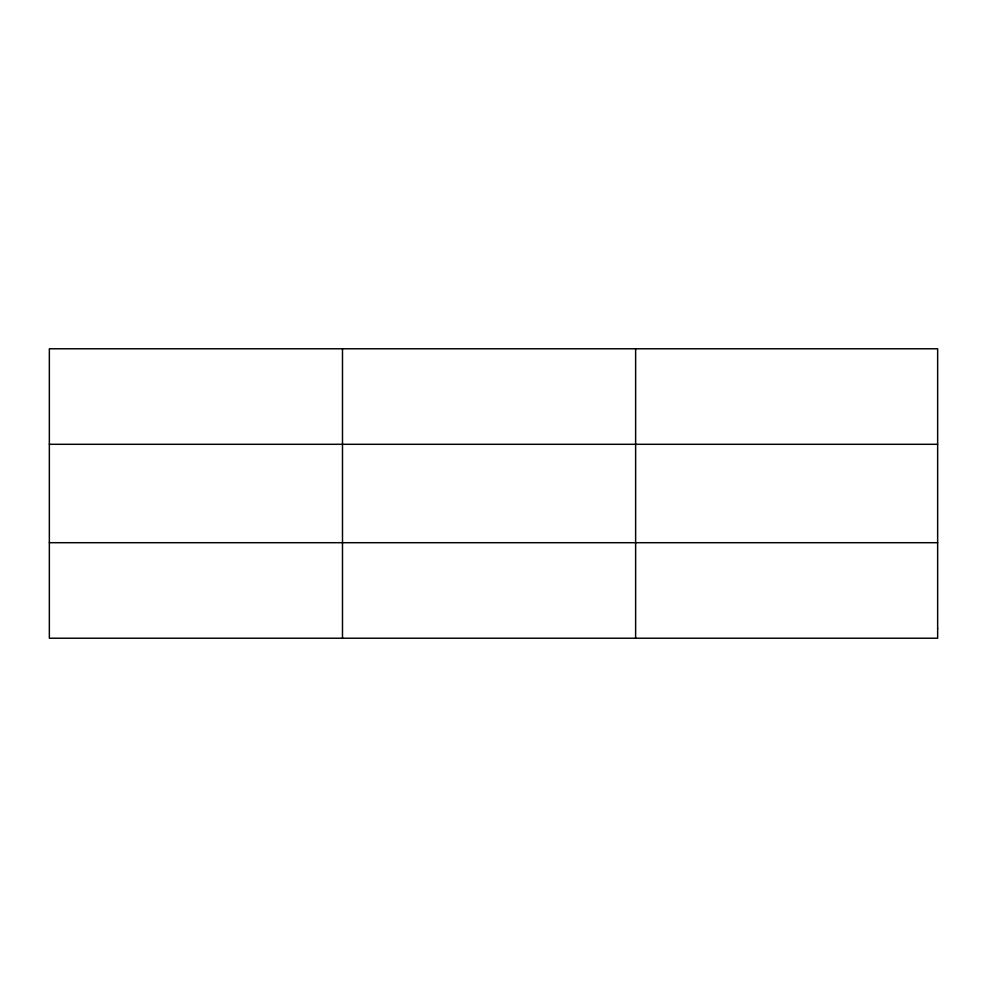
<?xml version="1.0" encoding="UTF-8"?>
<svg xmlns="http://www.w3.org/2000/svg" width="987" height="987" viewBox="0 0 987 987"><rect width="100%" height="100%" fill="white"/><g stroke="black" fill="none" stroke-linecap="round" stroke-linejoin="round"><path stroke-width="1.48" d="M342.489 348.781L342.489 638.219M635.628 348.781L635.628 638.219M49.35 444.298L937.65 444.298M49.35 542.702L937.65 542.702M937.65 628.657L937.65 638.219L49.35 638.219L49.35 348.781L937.65 348.781L937.65 628.657"/></g></svg>
